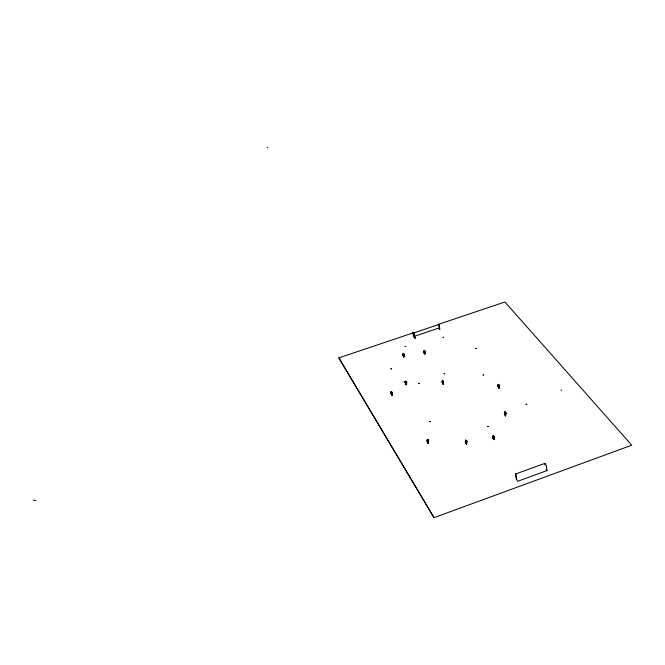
<?xml version="1.0" encoding="UTF-8"?>
<svg xmlns="http://www.w3.org/2000/svg" width="665" height="665" viewBox="0 0 665 665"><rect width="100%" height="100%" fill="white"/><g stroke="black" fill="none" stroke-linecap="round" stroke-linejoin="round"><path stroke-width="1" d="M505.724 415.791C504.91 416.39 506.314 414.062 505.541 412.649M505.841 412.666L505.915 413.929L505.89 412.632L504.635 411.976L505.209 412.242M403.805 354.046L403.888 357.097L403.622 355.434M406.041 384.328L406.606 384.827L406.115 383.19M391.693 393.647L391.901 395.367L391.003 392.5M424.943 354.113L424.478 352.5M405.442 382.051L406.49 384.777L406.124 384.304M427.213 440.388L428.119 443.356L427.928 441.568M391.087 393.821L390.754 392.699L390.937 393.713M442.94 382.558L443.414 384.204L442.932 383.68M402.732 354.503C402.774 357.479 403.422 350.829 404.137 355.168M405.201 382.242C406.041 384.678 404.553 381.245 405.326 382.325L404.578 382.55L404.312 381.627C406.515 380.696 404.27 383.705 404.32 381.627L405.06 381.402M424.12 350.63C424.22 349.549 423.788 351.461 423.763 352.558M466.232 442.316L466.389 444.12L465.666 442.117L466.697 441.876L466.481 440.82M494.203 437.711C495.267 435.051 491.26 436.165 492.906 438.11C494.17 435.816 494.228 442.308 493.563 437.911M426.955 440.596C427.52 443.63 426.406 438.21 428.509 440.064L428.227 440.272C429.174 441.627 426.863 440.82 427.529 441.868M442.441 380.247C441.976 380.555 443.688 381.161 443.688 382.284M505.583 415.858L505.267 414.129M442.624 380.754C441.236 381.253 442.765 384.154 442.292 381.411M493.006 437.711L493.53 439.598L494.045 439.59M404.387 355.06L404.087 354.071M466.788 440.837L466.888 442.109L466.838 440.795C464.835 438.867 465.467 444.71 465.542 441.128M405.068 382.309L405.725 381.211M425.251 352.118L424.386 350.738M493.438 435.866L492.823 435.666L493.488 436.007M424.918 354.004L424.677 351.112M498.442 384.678C497.046 385.16 498.492 388.136 498.085 385.334M504.993 412.267C503.538 412.79 505.034 415.766 504.627 412.948M406.731 382.998L406.606 381.793M428.543 441.078L428.152 440.089M443.43 384.162L443.164 381.128M406.49 384.844L406.498 382.782L405.559 382.998M466.73 443.987L466.655 441.884L466.315 442.649M499.141 388.094L499.124 386.082L498.226 386.29L498.841 388.26L498.717 386.506M391.86 395.135L392.217 395.243M428.401 443.231L427.828 442.765L428.351 442.657M466.207 443.488L466.581 444.054M498.758 388.069L498.683 387.645L498.974 388.077M493.488 439.1L494.004 439.523M505.733 413.697L504.768 413.913L505.649 415.725M404.445 382.275C404.736 380.438 405.6 382.791 405.268 381.544M405.193 381.677L405.101 382.309M403.273 353.547L402.857 353.381L403.505 353.68M498.559 384.445L498.235 384.819M403.63 356.523L403.672 356.989L403.597 356.54M443.214 384.212L442.848 383.713M428.011 443.164L427.919 442.732M392.175 392.234L392.267 393.439L391.876 392.217M391.56 391.843C389.881 391.062 394.037 393.09 391.128 393.456M405.401 381.145L405.766 381.402M427.163 439.415C428.335 439.532 426.714 439.141 427.57 439.706M406.756 382.907L406.315 381.768M465.907 440.438L465.525 440.172L465.941 440.296M498.442 384.528L498.201 384.786M504.627 412.001L505.101 411.743L504.959 412.142M465.508 440.139L466.165 440.446M428.717 441.277L428.46 440.105M499.473 386.224L498.683 384.686M498.584 384.536L498.093 384.387M494.361 437.612L493.837 436.415M404.428 381.851L404.578 381.644M404.727 382.076L404.869 381.868M505.25 415.783L505.225 415.293L505.533 415.733M493.571 439.573L493.53 439.091M425.101 352.309L425.01 351.095M443.522 382.35L443.505 381.112M391.328 391.851L390.754 392.699M499.365 386.299L499.315 385.035M494.195 436.39L493.945 438.152L493.871 437.504M391.286 391.735L390.962 391.569M392.051 395.326L392.076 393.231M483.156 374.985L483.721 374.935L483.031 374.977M544.859 463.389L546.298 465.591L547.012 470.571L517.894 481.261L516.572 479.415M413.505 332.758L338.809 357.903L434.012 517.661L631.75 445.209L504.901 301.985L438.069 324.487M515.732 473.97L544.909 463.355M403.081 355.251C405.284 354.927 402.491 356.648 402.965 354.32M424.478 353.589C424.827 355.019 423.056 351.278 424.902 352.101M505.084 415.342L505.5 415.201M466.057 443.538L466.639 443.414M493.38 439.141L493.804 438.991M498.542 387.695L499.091 387.579M405.991 384.345L406.523 384.237M391.569 394.81L392.109 394.694M424.345 353.639L424.869 353.531M414.594 336.257L438.701 328.086L439.665 329.358M494.012 438.127L493.181 438.385L493.156 437.67M505.342 414.461L505.633 413.713L505.641 414.362M499.141 386.714L498.351 386.955L498.334 386.265M391.776 393.963L392.026 393.248M424.893 352.708L424.145 352.932L424.104 352.267M504.851 414.428L504.361 413.148M465.799 442.624L465.276 441.327M493.048 437.695L493.164 438.21M498.334 386.789L497.836 385.534M405.625 382.974L405.75 383.464M442.566 382.841L442.042 381.602M424.004 352.284L424.12 352.774M267.205 147.472L267.687 147.339M403.14 355.226L403.256 355.709M466.614 442.549L466.506 441.917M428.285 441.809L428.218 441.169M392.034 393.88L391.968 393.256M443.38 382.142L442.474 382.333L442.948 384.096M443.281 382.791L443.223 382.175L443.356 382.774L442.591 382.998M406.456 383.422L406.39 382.807M415.035 338.011L415.592 337.953L415.051 338.003M443.098 337.421L443.655 337.371L443.114 337.421M466.323 442.699L465.849 442.782L465.816 442.075M504.893 414.594L504.876 413.888L504.885 414.594L505.358 414.511M391.793 394.013L391.294 393.406M405.974 381.386L406.648 381.752L406.531 383.397L405.775 383.63L405.725 382.957M475.832 348.46L476.389 348.402L475.841 348.452M404.769 382.084L404.37 382.4M33.25 500.155L35.927 500.413M428.376 443.114L428.335 441.136L428.368 441.784L427.553 442.034L427.512 441.327M546.09 469.357L547.012 470.571M414.553 337.87L413.63 336.581L412.757 332.134M423.863 352.608L423.863 351.569L423.946 352.309M338.942 357.994L434.012 517.661M403.647 356.93L403.239 355.201M499.166 386.082L498.974 385.052M391.71 394.761L391.752 395.234M466.173 443.497L466.24 443.987M414.054 332.982L414.993 337.77M413.771 332.824L414.752 337.82M413.605 333.065L438.767 324.462M438.908 324.395L439.831 329.391M438.701 324.645L439.59 329.433M515.807 473.954L516.655 479.307M515.475 473.788L516.364 479.357M544.801 463.339L545.059 465.126M561.127 389.914L561.218 390.613M499.066 386.099L499.082 386.739L498.983 386.124M442.558 382.325L442.582 383.007M492.923 436.922L492.915 437.786L492.931 436.922M526.68 404.262L526.048 404.303L526.68 404.262M488.301 426.548L487.661 426.598L488.301 426.548M430.288 421.61L429.656 421.66L430.288 421.61M444.619 373.713L444.012 373.755L444.619 373.713M419.15 383.406L418.543 383.447L419.15 383.406M405.766 346.507L405.185 346.548L405.766 346.507M391.544 368.817L390.92 368.834L391.544 368.817M487.894 426.589L487.894 426.589M526.281 404.303L526.281 404.303M429.889 421.66L429.889 421.66M418.767 383.447L418.767 383.447M444.237 373.755L444.237 373.755M391.17 368.859L391.17 368.859M405.401 346.548L405.401 346.548M391.211 393.422L391.294 393.929L391.211 393.422M424.835 352.724L424.744 352.126L424.877 352.708"/></g></svg>
